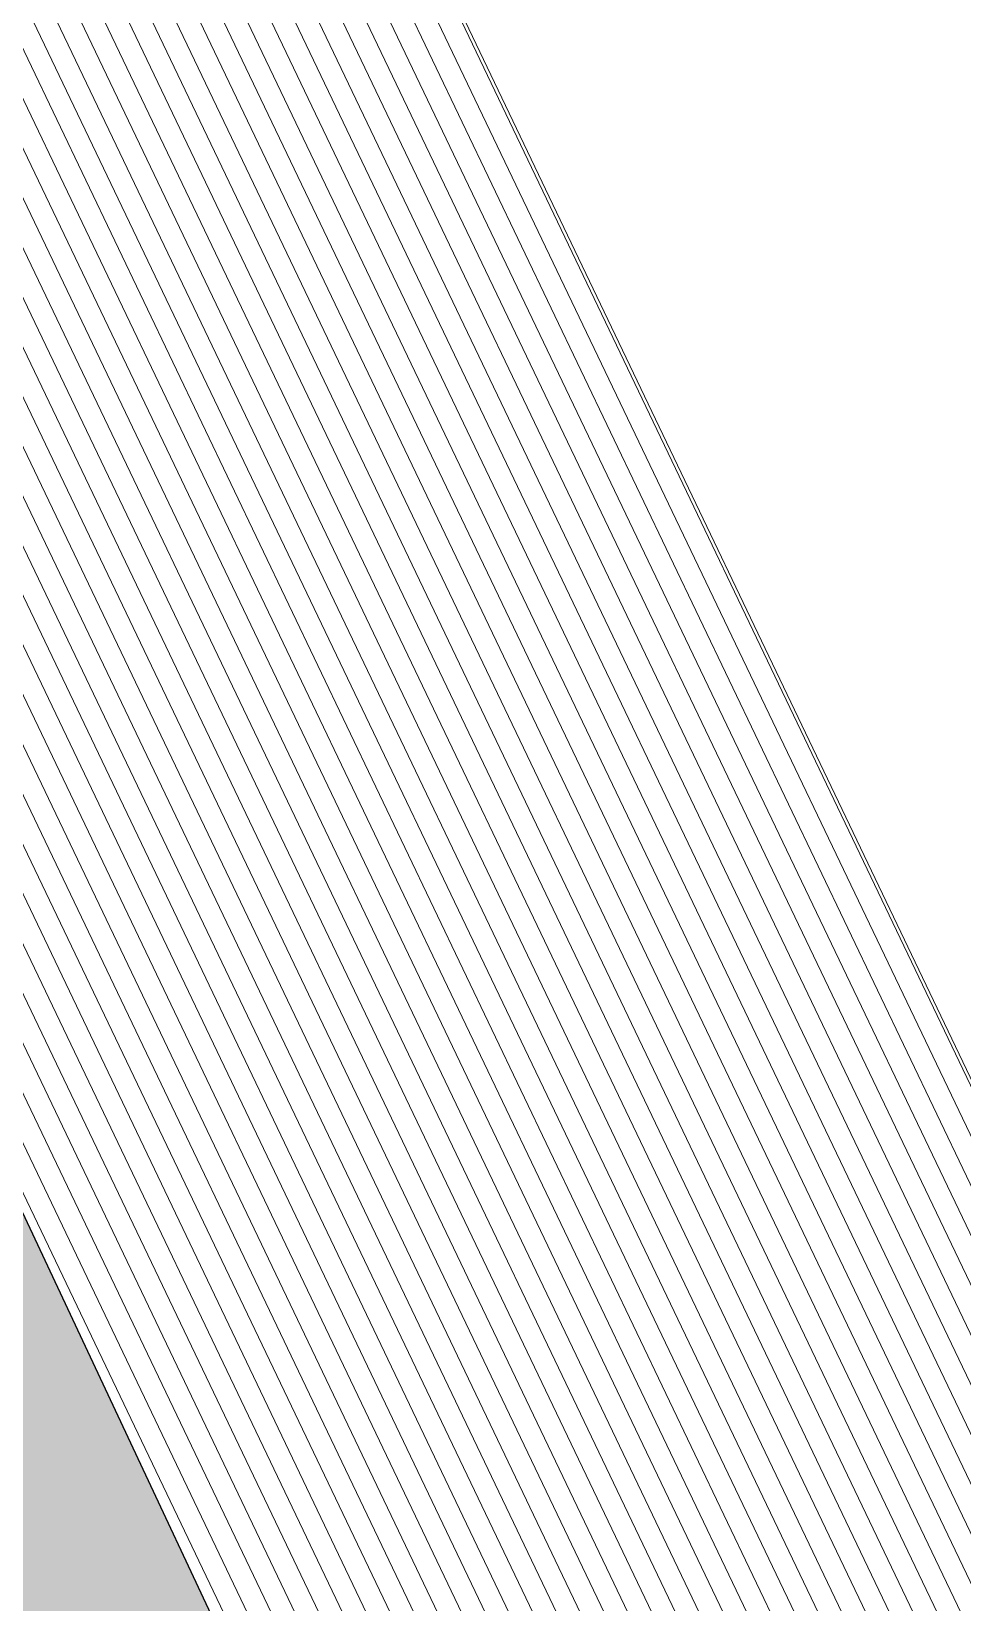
# Model space of a CAD drawing. Header units: metres. Extents: x 678805 to 1359287, y 2747329 to 5497370.
# Drawn here: x 679540.523 to 679541.556, y 2747429.273 to 2747431.017 of the extents above; entities that cross this region are included whole.
import ezdxf

# ---------------------------------------------------------------- set-up
doc = ezdxf.new("R2010")
doc.units = ezdxf.units.M
doc.layers.add('02-L-Waterfeatures 01', color=7, linetype='Continuous', true_color=0x4da6ff)
doc.layers.add('XREF_MON_WATERFEATURE$0$00_Aux', color=6, linetype='Continuous', plot=False)
doc.layers.add('XREF_MON_WATERFEATURE$0$02-L-projecció', color=7, linetype='Continuous', lineweight=5, true_color=0x636363)
doc.layers.add('XREF_MON_WATERFEATURE$0$3-TR terra compactada', color=45, linetype='Continuous', lineweight=0)
doc.layers.add('XREF_MON_WATERFEATURE$0$3-TR Tot-u', color=37, linetype='Continuous', lineweight=0)

# ---------------------------------------------------------------- blocks, each defined once
blk = doc.blocks.new('XREF_MON_WATERFEATURE$0$General Section WaterFalls')
at = {"layer": 'XREF_MON_WATERFEATURE$0$3-TR terra compactada'}
h = blk.add_hatch(dxfattribs=at)
h.set_pattern_fill('LINE', color=256, scale=0.007499999999999998)
h.set_pattern_definition([(359.9999999999999, (-1.593222050461918, -1.450000001117587), (3.469446951953614e-18, 0.0238125), [])])
edge = h.paths.add_edge_path(flags=16)
edge.add_arc((87.91270721703768, -34.89102650922723), 0.03000000000000113, 0, 360)
h.paths.add_polyline_path([(60.86794612370431, -34.06345526850782), (60.86794612370431, -34.8165326055605), (77.28848761087283, -34.81653260439634), (77.28848760994151, -35.96653260430321), (94.02980208816007, -35.96653260337189), (94.02346620196477, -34.53352967253886), (88.77741158520803, -34.42881766473874), (88.7764219455421, -34.4783984052483), (88.67512278445065, -34.8564527768176), (84.06023222394288, -34.76436978625134), (83.96552849235013, -34.41241660504602), (83.95774579746649, -34.38224918977357), (83.95875280490145, -34.33179827523418), (79.98875382728875, -34.25026744417846), (79.98875382775441, -35.78771875007078), (77.43852502759546, -35.78771875007078), (77.43852502852678, -35.43748732609674), (78.61814005719498, -35.43770227907225), (78.05505687510595, -33.4629564518109), (67.10211191978306, -33.3788115279749), (67.01179703883827, -33.17811179091223), (66.85097349714488, -33.17687627975829), (63.56725041614845, -33.15126436809078), (63.56725041707978, -34.70336046814919), (61.01713174395263, -34.70336046768352), (61.01713174441829, -34.35336060426198), (62.10765844490379, -34.35336060402915), (61.58575402200222, -32.50950451311655), (50.6815704330802, -32.42573419259861), (50.59114177431911, -32.2250335814897), (50.42511908290908, -32.2237581287045), (47.14811543934047, -32.19819437991828), (47.14721526950598, -33.38156245509163), (44.99754665372893, -33.38156245509163), (44.99754665279761, -33.03156259073876), (45.56926759378985, -33.03156259120442), (45.14311256445944, -31.55625739693642), (34.2616229839623, -31.47266142093576), (34.17091776337475, -31.2719586850144), (34.00475173024461, -31.27068213094026), (30.72633214015514, -31.24511096207425), (30.72633214108646, -32.37863686797209), (28.57621343620121, -32.37863686820492), (28.57621343526989, -32.02863700361922), (29.14793437626213, -32.02863700361922), (28.72177934786305, -30.55333180958405), (17.8412764519453, -30.4697434140835), (17.68143947003409, -31.50181839196011), (28.27606689184904, -31.50181839149445), (28.27606689091772, -32.61037793336436), (44.44740463607013, -32.61037793196738), (44.44740463700145, -34.06345526920632)])
at = {"layer": 'XREF_MON_WATERFEATURE$0$3-TR Tot-u'}
h = blk.add_hatch(dxfattribs=at)
h.set_pattern_fill('EARTH', color=256, scale=0.004999999999999998, angle=-84.07414778341365)
h.set_pattern_definition([(275.9258522165863, (27.87454973626882, -31.62861592276022), (0.03485825126725671, -0.02830242601949161), [0.03175, -0.03175]), (275.9258522165863, (27.88639236288145, -31.62738670548424), (0.03485825126725671, -0.02830242601949161), [0.03175, -0.03175]), (275.9258522165863, (27.89823498949409, -31.62615748844109), (0.03485825126725671, -0.02830242601949161), [0.03175, -0.03175]), (5.925852216586345, (27.90259227156639, -31.62969529186375), (0.02830242601949161, 0.03485825126725671), [0.03174999999999994, -0.03174999999999994]), (5.925852216586345, (27.90382148884237, -31.64153791847639), (0.02830242601949161, 0.03485825126725671), [0.03174999999999994, -0.03174999999999994]), (5.925852216586345, (27.90505070518702, -31.65338054532185), (0.02830242601949161, 0.03485825126725671), [0.03174999999999994, -0.03174999999999994])])
h.paths.add_polyline_path([(17.8412764519453, -30.4697434140835), (28.72177934786305, -30.55333180958405), (28.80537299579009, -30.84863540693186), (29.57612518081442, -30.84863695688546), (29.57612646790221, -30.55989524768665), (28.95151915913448, -30.5550967627205), (28.89673480344936, -30.35466998582706), (17.74958454584703, -30.26903309766203)])
at = {"layer": 'XREF_MON_WATERFEATURE$0$00_Aux'}
blk.add_lwpolyline([(17.8412764519453, -30.4697434140835), (28.72177934786305, -30.55333180958405), (28.80537299579009, -30.84863540693186), (29.57612518081442, -30.84863695688546), (29.57612646790221, -30.55989524768665), (28.95151915913448, -30.5550967627205), (28.89673480344936, -30.35466998582706), (17.74958454584703, -30.26903309766203)], close=True, dxfattribs=at)
at = {"layer": 'XREF_MON_WATERFEATURE$0$02-L-projecció'}
for points in [[(44.44740463607013, -32.61037793196738), (28.27606689091772, -32.61037793336436), (28.27606689184904, -31.50181839149445), (17.68143947003409, -31.50181839196011), (17.8412764519453, -30.4697434140835), (28.72177934786305, -30.55333180958405), (29.14793437626213, -32.02863700361922), (28.57621343526989, -32.02863700361922), (28.57621343620121, -32.37863686820492), (30.72633214108646, -32.37863686797209), (30.72633214015514, -31.24511096207425), (34.00475173024461, -31.27068213094026)], [(17.8412764519453, -30.4697434140835), (28.72177934786305, -30.55333180958405)]]:
    blk.add_lwpolyline(points, dxfattribs=at)
blk = doc.blocks.new('XREF_MON_WATERFEATURE')
at = {"rotation": 115.5575828871378}
blk.add_blockref('XREF_MON_WATERFEATURE$0$General Section WaterFalls', (679521.7318272466, 2747398.310749386), dxfattribs=at)

msp = doc.modelspace()

# ---------------------------------------------------------------- block references
at = {"layer": '02-L-Waterfeatures 01', "color": 18, "true_color": 0x000000}
msp.add_blockref('XREF_MON_WATERFEATURE', (0, 0), dxfattribs=at)

doc.saveas('drawing.dxf')
